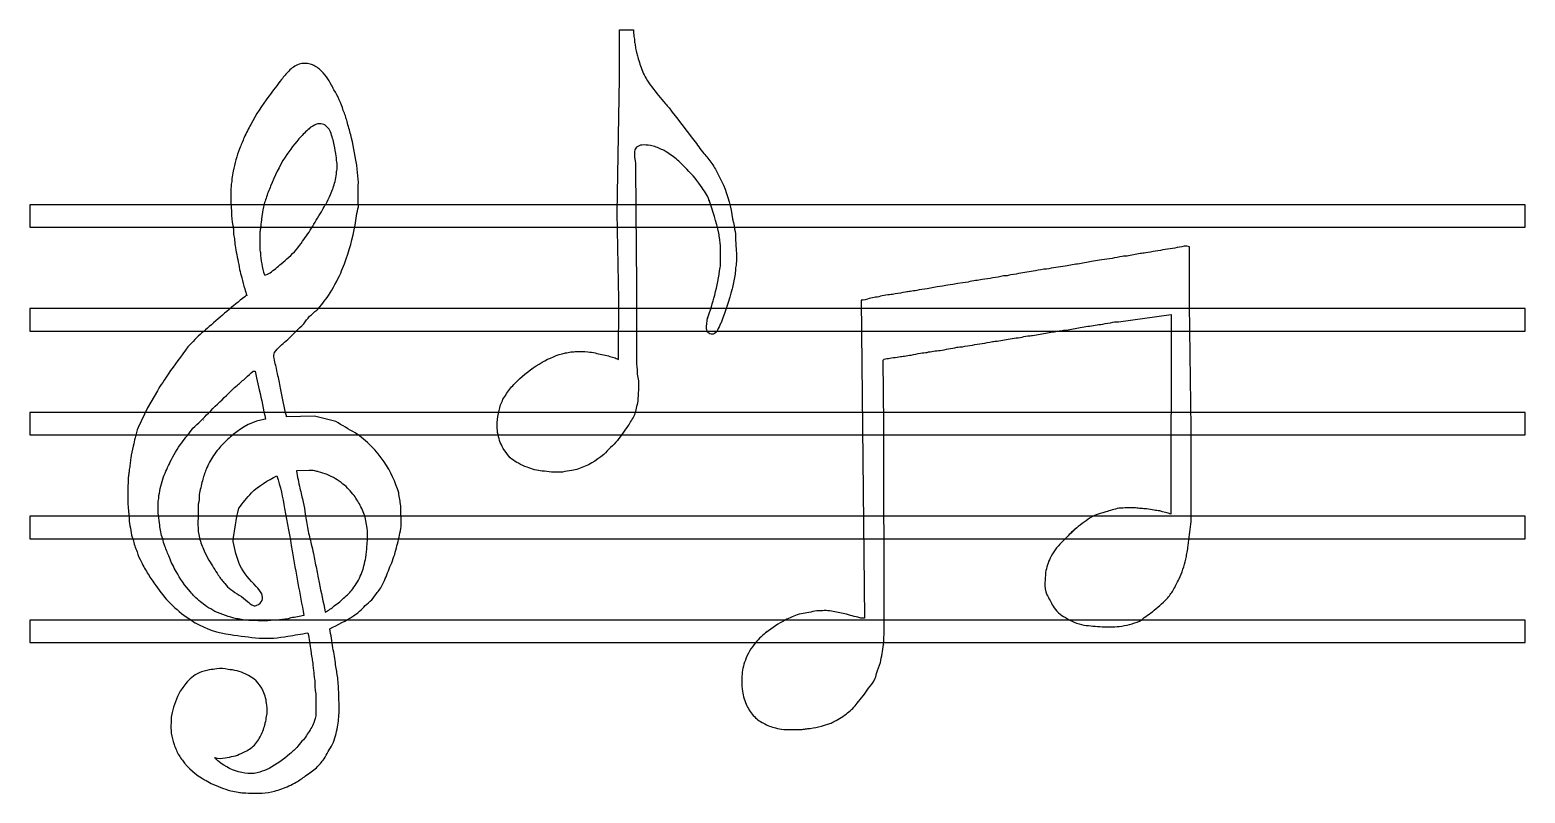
# Model space of a CAD drawing. Header units: millimetres. Extents: x 0 to 128, y 8 to 74.
import ezdxf

# ---------------------------------------------------------------- set-up
doc = ezdxf.new("R2010")
doc.units = ezdxf.units.MM
doc.layers.add('Linien', color=5, linetype='Continuous')
doc.layers.add('Noten', color=7, linetype='Continuous')

msp = doc.modelspace()

# ---------------------------------------------------------------- linework, layer by layer
at = {"layer": 'Linien'}
for points in [[(0, 56.64), (128, 56.64), (128, 58.56), (0, 58.56)], [(0, 47.76), (128, 47.76), (128, 49.68), (0, 49.68)], [(0, 38.88), (128, 38.88), (128, 40.8), (0, 40.8)], [(0, 30), (128, 30), (128, 31.92), (0, 31.92)], [(0, 21.12), (128, 21.12), (128, 23.04), (0, 23.04)]]:
    msp.add_lwpolyline(points, close=True, dxfattribs=at)
at = {"layer": 'Noten'}
for points in [[(58.32, 47.49, -0.201694), (57.98, 47.76, -0.108243), (57.92, 48.16), (58.01, 48.88), (58.01, 48.84, 0.022607), (58.63, 50.84, 0.029021), (59.09, 53.2, 0.0485), (59.12, 53.68, 0.006942), (59.12, 55.12, 0.003411), (59.05, 55.6, 0.016637), (58.97, 56.14, 0.024983), (58.16, 58.96), (58.16, 58.88, 0.095079), (57.92, 59.44, -0.008327), (57.56, 60, 0.046724), (56.24, 61.6, 0.013506), (55.44, 62.39, 0.031806), (54.48, 63.09, 0.039115), (54.08, 63.3, 0.076155), (53.12, 63.62, 0.078262), (52.4, 63.67, 0.150883), (51.94, 63.48, 0.198667), (51.77, 63.12, 0.07596), (51.79, 62.48, -0.050792), (51.84, 61.76), (51.91, 54.72, -0.000868), (51.92, 50.08), (51.92, 45.12, 0.070612), (51.97, 44.64, -0.031882), (52, 44.08, 0.003411), (52.1, 43.5, -0.029155), (52.1, 42.71, 0.011257), (52.04, 41.76, -0.014867), (51.76, 40.59, -0.017112), (51.22, 39.67, 0.007465), (50.29, 38.4, -0.016903), (49.12, 37.21, -0.103567), (46.96, 35.97, -0.075996), (46.4, 35.84, 0.013449), (45.6, 35.7, -0.036612), (44.64, 35.69, 0.011272), (43.86, 35.78, -0.077319), (42.56, 36.11, -0.068596), (41.84, 36.45, -0.041256), (41.25, 36.8, -0.070337), (40.78, 37.36, -0.071991), (40.33, 38.08, -0.025206), (40.11, 38.72, -0.031329), (40, 39.44, -0.08385), (40.3, 41.44, -0.016461), (40.5, 41.92, -0.026882), (41.15, 42.88, -0.023092), (41.92, 43.67, -0.052545), (43.84, 45.09, -0.069312), (45.84, 45.89, 0.032155), (46.32, 45.97, -0.0485), (46.8, 46, -0.026486), (47.76, 45.99, -0.002263), (48.4, 45.89, 0.037299), (48.96, 45.76, -0.035007), (49.52, 45.64, 0.058236), (50, 45.5, -0.021966), (50.4, 45.33), (50.42, 50.45), (50.28, 57.86), (50.48, 69.36), (50.48, 73.52), (51.68, 73.52, 0.039268), (51.71, 72.96, -0.062306), (51.77, 72.48, 0.01574), (51.84, 72.08, 0.051418), (51.93, 71.6, 0.016451), (52.03, 71.2, 0.020602), (52.45, 70, 0.0464), (52.75, 69.36, 0.012149), (53.23, 68.64, 0.011868), (54.41, 67.2, -0.039244), (54.99, 66.48, -0.00682), (56.85, 64.08, 0.018937), (57.69, 62.96, -0.015102), (58.05, 62.56, -0.019622), (58.69, 61.6, -0.013227), (59.37, 60.24, -0.068321), (60.16, 57.36, 0.037309), (60.23, 57.04, -0.064317), (60.32, 56.48, -0.070612), (60.41, 55.66, 0.008331), (60.44, 54.99, -0.003411), (60.48, 54.48, -0.011108), (60.47, 53.52, 0.003411), (60.4, 53.04, -0.060637), (60.34, 52.48, -0.037038), (60.11, 51.36, -0.024736), (59.2, 48.56, -0.109764), (59.13, 48.4, 0.00558), (58.87, 47.84, -0.217575), (58.48, 47.49)], [(15.9, 11.16), (15.84, 11.28, 0.140775), (16.72, 11.25, 0.011643), (17.44, 11.39, 0.044525), (18.08, 11.62, -0.013449), (18.56, 11.86, 0.12499), (19.39, 12.56, 0.077389), (19.7, 13.04, 0.083732), (20.11, 14.08, 0.026138), (20.15, 14.24, 0.062542), (20.25, 14.8, 0.120786), (20.27, 15.76, 0.089684), (19.98, 16.96, 0.185812), (18.48, 18.42, 0.096981), (16.96, 18.81, 0.082764), (16, 18.87, 0.002252), (15.36, 18.77, 0.0565), (14.48, 18.53, 0.110621), (13.34, 17.6, 0.040417), (12.74, 16.72, 0.067051), (12.13, 14.88, 0.050795), (12.08, 14.24, 0.020823), (12.09, 13.36, 0.034483), (12.35, 12.4, 0.059851), (12.54, 11.92, 0.06618), (13.05, 11.04, 0.110478), (14.96, 9.38, 0.005275), (15.52, 9.06, 0.035111), (17.2, 8.43, 0.040716), (17.84, 8.32, 0.015756), (18.24, 8.25, 0.01015), (19.17, 8.24, 0.003395), (19.88, 8.24, 0.048982), (20.94, 8.41, 0.05794), (22.16, 8.85, 0.057549), (22.8, 9.17, 0.026689), (23.6, 9.71, 0.023095), (24.54, 10.41, 0.031796), (25.18, 11.16, -0.012911), (25.91, 12.41, 0.046993), (26.33, 13.89, 0.019308), (26.33, 13.89, 0.031879), (26.48, 15.26, -0.003392), (26.45, 16.71, 0.008287), (26.35, 18.1, 0.003392), (26.17, 19.2, 0.048979), (25.92, 20.66, 0.019749), (25.67, 22.3, 0.028454), (27.69, 23.39, 0.078978), (28.69, 24.27, 0.09938), (29.73, 25.39, 0.073917), (30.28, 26.25, 0.003621), (30.82, 27.58, 0.044047), (31.33, 29.03, 0.014291), (31.68, 30.48, 0.08719), (31.76, 32, 0.010417), (31.75, 32.8, 0.003944), (31.57, 33.92, 0.075313), (30.34, 36.56, 0.096984), (27.84, 39.04, -0.000059), (26.19, 40.02), (24.36, 40.47), (21.96, 40.42), (21.96, 40.5, -0.017785), (21.49, 42.72, -0.022652), (21.36, 43.36, 0.037), (21.23, 43.92, 0.005351), (21.05, 44.8, -0.031832), (20.91, 45.44, -0.156244), (20.94, 45.92), (21.05, 46.08, -0.040946), (22.08, 47.04, 0.001637), (23.44, 48.39, -0.099613), (24.57, 49.54, 0.024425), (25.56, 50.8, 0.031601), (26.61, 52.72, -0.006006), (26.93, 53.52, 0.042669), (27.85, 56.83, -0.026221), (28.12, 58.4, -0.024934), (28.12, 60.46, 0.003392), (28.01, 61.6, 0.062335), (27.95, 62.08, 0.022451), (27.47, 64.56, 0.001836), (27.15, 65.68, 0.039954), (26.83, 66.64, 0.061235), (26.03, 68.4, -0.027625), (25.82, 68.8, 0.022182), (25.38, 69.52, 0.039383), (24.8, 70.15, 0.087779), (24.4, 70.42, 0.050111), (24, 70.6, 0.058824), (23.52, 70.64, 0.084559), (23.04, 70.6, 0.103691), (22.16, 70, 0.02316), (21.54, 69.28, 0.002656), (20.45, 67.84, 0.038259), (18.9, 65.44, 0.003241), (18.34, 64.32, -0.005406), (17.95, 63.36, 0.047173), (17.41, 61.44, 0.028933), (17.29, 60.8, -0.062337), (17.23, 60.32, 0.024291), (17.2, 58.88), (17.25, 57.93), (17.25, 57.92, 0.025772), (17.37, 56.8, -0.011271), (17.43, 56.4, 0.016643), (17.45, 55.92, -0.04103), (17.53, 55.36, 0.002252), (17.63, 54.72, -0.003092), (17.95, 53.04, 0.014616), (18.13, 52.32, 0.026578), (18.4, 51.36, 0.007569), (18.56, 50.8, 0.141639), (18.4, 50.7, 0.015988), (15.36, 48.14, 0.02023), (14.11, 47.03, -0.003529), (13.53, 46.4, 0.008164), (11.84, 44.08, 0.012774), (10.91, 42.64), (10.08, 41.2), (9.28, 39.52, 0.06795), (9.01, 38.64, 0.014966), (8.85, 37.92, 0.026767), (8.64, 36.88, 0.006774), (8.57, 36.4, -0.062336), (8.51, 35.92, 0.032157), (8.47, 35.52, 0.011272), (8.41, 35.12, 0.001658), (8.38, 33.63, 0.029163), (8.41, 32.73, -0.011272), (8.51, 31.51, 0.016642), (8.64, 30.71, 0.064285), (8.83, 29.93, 0.046232), (9.17, 28.88, 0.048823), (9.54, 28, 0.03795), (10.13, 26.96, 0.03039), (10.77, 26, 0.099665), (13.6, 23.17, 0.013495), (14.15, 22.81, 0.096439), (17.16, 21.79, 0.010254), (19.62, 21.49, 0.059091), (22.09, 21.66, -0.000788), (23.8, 21.94, -0.016794), (24.06, 20.4, 0.035228), (24.14, 19.84, 0.040716), (24.21, 19.36, -0.013812), (24.25, 18.88, -0.011272), (24.31, 18.48, 0.057966), (24.37, 18, -0.032373), (24.4, 17.36, 0.070645), (24.45, 16.88, -0.032373), (24.48, 16.24), (24.48, 15.04, -0.102487), (24.3, 14.24, -0.008308), (24.06, 13.76, -0.026011), (23.41, 12.8, 0.027589), (22.93, 12.24, -0.05369), (22.24, 11.58, -0.057777), (20.48, 10.34, -0.032078), (19.68, 10.03, -0.069884), (19.2, 9.92, -0.078222), (18.13, 9.99, -0.115838), (16.16, 10.94, -0.022348)], [(19.79, 57.04, 0.032162), (19.75, 56.64, 0.011271), (19.69, 56.24, 0.002778), (19.68, 54.88, 0.060955), (19.73, 54.48, 0.05821), (20.08, 52.56, 0.14991), (20.56, 52.75, 0.029686), (21.52, 53.52, 0.026989), (22.16, 54.07, 0.060683), (23.34, 55.44, 0.016097), (24.21, 56.72, -0.014445), (25.06, 58.13, -0.09079), (25.34, 58.6, 0.006657), (25.74, 59.44, 0.022163), (26.13, 60.56, 0.059014), (26.24, 61.2, -0.060955), (26.29, 61.6, 0.109776), (26.27, 62.24, -0.013812), (26.23, 62.72, 0.001209), (26.05, 63.68, 0.036823), (25.73, 64.8, 0.233384), (25.04, 65.46, 0.213585), (24.48, 65.42, 0.042478), (24, 65.16, 0.026989), (23.21, 64.4, 0.034915), (21.84, 62.64, 0.0457), (20.61, 60.16, 0.026725), (20.22, 59.12, 0.056637), (19.95, 58.12), (19.84, 57.36, -0.0523)], [(19.28, 44.32, 0.038746), (19.41, 43.76, 0.008892), (19.63, 42.72, -0.012981), (20.16, 40.23, 0.136742), (17.41, 38.9, 0.044169), (16.49, 38.07, 0.020118), (16.16, 37.68, 0.035711), (15.72, 37.12, 0.051668), (15.09, 35.92, 0.036867), (14.77, 34.96, 0.015048), (14.49, 33.76, -0.066012), (14.41, 32.96, 0.026368), (14.4, 32.08), (14.39, 31.17, 0.059315), (14.51, 30.08, 0.04156), (14.93, 28.96, 0.05743), (15.33, 28.16, 0.012957), (16.13, 26.88, 0.043882), (16.69, 26.16, 0.081631), (17.2, 25.66, 0.049237), (17.92, 25.17, -0.039726), (18.64, 24.63, 0.086925), (19.12, 24.28, 0.179343), (19.44, 24.31, 0.210378), (19.88, 24.72, 0.179715), (19.85, 25.28, 0.092715), (19.36, 25.92, -0.059864), (17.96, 27.72, -0.037357), (17.39, 29.75, -0.034367), (17.89, 32.6, -0.030898), (18.96, 33.92, -0.07186), (21.14, 35.38, -0.043325), (21.8, 32.57, -0.010641), (22.45, 28.96, 0.004462), (23.46, 23.44, -0.016039), (22.35, 23.22, -0.076864), (21.37, 23.06, -0.003392), (20.37, 22.98, -0.006942), (19.26, 22.99, -0.032373), (18.24, 23.07, 0.035228), (17.68, 23.15, -0.040311), (15.84, 23.78, -0.007883), (15.12, 24.2, -0.032586), (14.09, 25.04, -0.006816), (13.75, 25.44, -0.066225), (12.53, 27.2, -0.047141), (11.94, 28.4, -0.013032), (11.55, 29.36, -0.040283), (11.37, 30, -0.064285), (11.11, 31.16), (10.99, 32.18, -0.03883), (10.99, 33.2, 0.062337), (11.05, 33.68, -0.042665), (11.44, 35.28, -0.030343), (12.02, 36.56, -0.049984), (13.01, 38.21, -0.006083), (13.96, 39.44, 0.016726), (15.29, 40.75, -0.006934), (16.84, 42.26, -0.03499), (17.76, 43.13, 0.013506), (18.48, 43.76, -0.038405), (19.12, 44.32)], [(24.56, 35.75, 0.080818), (23.92, 35.84), (22.83, 35.81, 0.081771), (22.83, 35.8, 0.018427), (23.11, 34.32, -0.015049), (23.39, 33.12, -0.044102), (23.56, 32.11, -0.010564), (23.8, 30.8), (23.8, 30.79, 0.017348), (24.09, 29.52, -0.016259), (24.27, 28.72, 0.010641), (24.53, 27.44, -0.038816), (24.64, 26.8, 0.015363), (24.77, 26.24, 0.01146), (25.29, 23.75), (25.28, 23.72, 0.074541), (26.05, 24.25, 0.046387), (26.96, 25.01, 0.089104), (27.73, 25.84, 0.079913), (28.42, 27.12, 0.047393), (28.59, 27.68, 0.00842), (28.77, 28.4, 0.024142), (28.85, 29.34, 0.011272), (28.9, 30.03, 0.006945), (28.88, 30.9), (28.76, 31.54, 0.081823), (28.34, 32.72, 0.051214), (27.75, 33.68, 0.079025), (26.8, 34.67, 0.069298), (25.44, 35.49, 0.043712), (24.72, 35.71, 0.026138)]]:
    msp.add_lwpolyline(points, format="xyb", close=True, dxfattribs=at)
msp.add_lwpolyline([(88.87, 30.24, -0.006281), (88.32, 29.68, 0.087091), (87.34, 28.32, 0.063532), (87.12, 27.76, 0.038396), (86.94, 27.1, -0.032131), (86.88, 26.22, 0.109746), (87.07, 25.2, -0.011373), (87.59, 24.23, 0.141047), (88.65, 23.25, 0.092341), (90.23, 22.6, 0.005429), (91.78, 22.46, 0.019979), (93.26, 22.49, 0.056467), (94.99, 22.94, -0.001936), (96.09, 23.75, 0.014922), (97.34, 24.84, 0.012122), (97.88, 25.59, -0.002201), (98.38, 26.56, 0.053129), (98.95, 28.24, 0.051418), (99.04, 28.72, 0.043709), (99.13, 29.28, 0.011262), (99.19, 29.68, 0.010421), (99.4, 31.45), (99.4, 39.46), (99.28, 50), (99.28, 54.96, 0.159354), (98.8, 55.01, -0.009955), (97.2, 54.73, 0.000901), (95.52, 54.45, -0.044691), (95.04, 54.39, 0.001106), (93.92, 54.18, 0.030907), (93.52, 54.14, -0.015977), (91.76, 53.84, 0.003878), (91.04, 53.73, -0.021462), (89.84, 53.52, 0.008979), (88.64, 53.31, 0.012406), (87.04, 53.06, 0.053654), (86.08, 52.91, 0.018253), (84.64, 52.67, 0.021339), (83.76, 52.51, -0.032171), (83.36, 52.47, -0.014744), (81.52, 52.16, -0.027266), (80.96, 52.08, 0.015196), (80.32, 51.95, 0.006378), (76.8, 51.38, 0.029446), (75.92, 51.23, 0.018853), (75.36, 51.14, 0.030907), (74.96, 51.1, -0.025541), (74.08, 50.94, -0.044419), (73.6, 50.87, 0.002263), (72.96, 50.77, -0.044081), (72.4, 50.65, 0.075549), (71.86, 50.54, -0.092163), (71.16, 50.39), (71.16, 50.39), (71.16, 50.39, 0.000683), (71.16, 50.39), (71.16, 50.39), (71.44, 23.2, -0.059313), (71.04, 23.23, 0.014867), (70.4, 23.39, -0.004253), (69.76, 23.58), (68.48, 23.83, 0.020827), (67.84, 23.84, 0.050795), (67.2, 23.79, -0.002258), (65.85, 23.54, 0.032158), (64.66, 23.03, 0.059008), (63.04, 21.97), (63.12, 22.05, 0.039096), (62.11, 21.1, 0.086403), (61.25, 19.6, 0.101257), (60.96, 18.24, 0.026681), (60.97, 17.12, 0.059595), (61.31, 15.84, 0.076281), (61.93, 14.88, 0.111549), (62.8, 14.22, 0.083732), (63.84, 13.81, 0.026138), (64, 13.77, 0.080818), (64.72, 13.68), (66, 13.68, 0.060955), (66.4, 13.73, -0.02415), (66.8, 13.77, 0.008014), (67.76, 13.95, 0.015529), (68.48, 14.19, 0.038681), (68.88, 14.38, 0.062346), (70, 15.1, 0.066124), (70.82, 15.92, 0.024296), (71.79, 17.2, 0.058121), (72.3, 17.92, 0.075605), (72.48, 18.48, -0.023967), (72.81, 19.4, 0.020733), (73.07, 20.94, -0.048534), (73.07, 20.92, 0.032678), (73.12, 22.7), (73.12, 22.7), (73.1, 39.77), (73.04, 45.28), (73.12, 45.36), (73.24, 45.37, -0.039204), (73.76, 45.46, -0.011636), (74.4, 45.55, -0.040708), (74.88, 45.62, -0.018853), (75.44, 45.71, -0.020742), (76.24, 45.86, -0.035218), (76.8, 45.94, -0.035208), (77.92, 46.1, 0.005364), (79.36, 46.37, -0.037713), (79.84, 46.42, -0.003372), (81.52, 46.7, 0.025541), (82.4, 46.86, -0.030907), (82.8, 46.9, -0.008085), (84.08, 47.12, 0.020643), (85.44, 47.35, 0.003467), (85.84, 47.38, -0.00382), (87.12, 47.62, -0.035218), (87.68, 47.7, -0.018853), (88.24, 47.79, -0.062306), (88.72, 47.85, 0.015704), (89.92, 48.06, -0.007116), (91.2, 48.26, -0.031566), (91.84, 48.35, -0.021339), (92.72, 48.51, -0.070612), (93.2, 48.56), (97.69, 49.17), (97.68, 32.11), (97.68, 32.11, -0.077945), (97.68, 32.11, 0.013443), (96.72, 32.37, 0.017044), (96.24, 32.43, 0.017146), (95.6, 32.55, 0.01665), (95.12, 32.57, 0.003392), (94.64, 32.64, 0.01111), (93.21, 32.61, 0.011272), (92.1, 32.29, 0.024142), (91.14, 31.99, 0.040717), (89.73, 31.03, 0.040823), (88.87, 30.24), (89.73, 31.03)], format="xyb", dxfattribs=at)
msp.add_arc((14.96, 40.18), 0.0905, 181.3537, 201.7489, dxfattribs=at)

doc.saveas('drawing.dxf')
